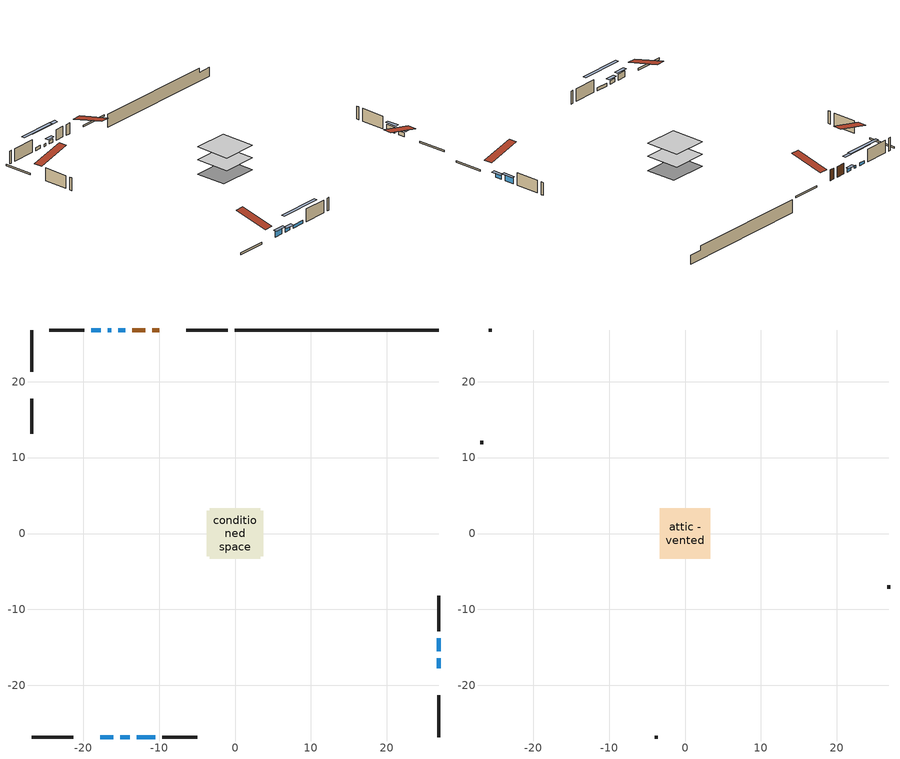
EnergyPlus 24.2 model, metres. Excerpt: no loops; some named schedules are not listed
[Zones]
conditioned space
 floor adiabatic (AdiabaticFloorConstruction): -3.33,-3.33 -3.33,3.33 3.33,3.33 3.33,-3.33 z0.6
 floor foundation (Slab1 construction): -3.73,-2.97 -3.73,2.97 3.73,2.97 3.73,-2.97 z-1.9
 wall outside (RimJoist1 construction): -0.95,26.8 -6.44,26.8 / -26.8,-26.8 -21.3,-26.8 / -26.8,26.8 -26.8,21.3 / 26.8,-26.8 26.8,-21.3 z0.6:0.9
 wall outside (AdiabaticWallConstruction 1): -9.99,26.8 -10.87,26.8 / -11.8,26.8 -13.55,26.8 z0.6:2.63
 wall outside (AdiabaticWallConstruction): 26.8,-17.76 26.8,-16.44 z0.6:1.41; 26.8,-15.51 26.8,-13.78 / -17.76,-26.8 -16.03,-26.8 z0.6:1.77; -15.1,-26.8 -13.88,-26.8 z0.6:1.31; -14.47,26.8 -15.39,26.8 z0.6:1.24; -16.32,26.8 -16.78,26.8 z0.6:1.06; -17.7,26.8 -18.93,26.8 / -12.95,-26.8 -10.51,-26.8 z0.6:1.16
 wall outside (Wall1 construction): -19.85,26.8 -24.49,26.8 / -9.58,-26.8 -4.94,-26.8 / -26.8,17.76 -26.8,13.12 / 26.8,-12.85 26.8,-8.21 z0.6:3.04
 wall foundation (FoundationWall1 construction): -0.02,26.8,-1.9 -0.02,26.8,0.6 24.12,26.8,0.6 24.12,26.8,-0.24 26.8,26.8,-0.24 26.8,26.8,-1.9
 window (WindowConstruction): 26.8,-17.76 26.8,-16.44 z0.6:1.41
 window (WindowConstruction 1): 26.8,-15.51 26.8,-13.78 z0.6:1.77
 window (WindowConstruction 2): -17.76,-26.8 -16.03,-26.8 z0.6:1.77
 window (WindowConstruction 3): -15.1,-26.8 -13.88,-26.8 z0.6:1.31
 window (WindowConstruction 4): -14.48,26.8 -15.39,26.8 z0.6:1.23
 window (WindowConstruction 5): -16.32,26.8 -16.78,26.8 z0.6:1.06
 window (WindowConstruction 6): -17.71,26.8 -18.92,26.8 z0.6:1.16
 window (WindowConstruction 7): -12.95,-26.8 -10.51,-26.8 z0.6:1.16
 door (Door): -9.99,26.8 -10.87,26.8 z0.6:2.63
 door (Door 1): -11.8,26.8 -13.55,26.8 z0.6:2.63
 ceiling adiabatic (AdiabaticFloorConstruction): 3.33,-3.33 3.33,3.33 -3.33,3.33 -3.33,-3.33 z0.6
attic - vented
 floor to conditioned space (Floor1 construction Reversed): -3.33,-3.33 -3.33,3.33 3.33,3.33 3.33,-3.33 z3.04
 wall outside (Wall2 construction): -25.42,26.8 -25.87,26.8 / -4.02,-26.8 -3.56,-26.8 / -26.8,12.19 -26.8,11.74 / 26.8,-7.28 26.8,-6.83 z0.6:3.04
 roof outside (Roof1 construction): -9.06,26.8,3.04 -9.06,20.25,4.68 -7.37,20.25,4.68 -7.37,26.8,3.04; -18.69,-26.8,3.04 -18.69,-20.25,4.68 -20.38,-20.25,4.68 -20.38,-26.8,3.04; -26.8,18.69,3.04 -20.25,18.69,4.68 -20.25,20.38,4.68 -26.8,20.38,3.04; 26.8,-18.69,3.04 20.25,-18.69,4.68 20.25,-20.38,4.68 26.8,-20.38,3.04
shading: 26.8,-16.14 26.8,-18.06 27.41,-18.06 27.41,-16.14 z1.71; 26.8,-13.48 26.8,-15.81 27.41,-15.81 27.41,-13.48 z2.07; -15.73,-26.8 -18.06,-26.8 -18.06,-27.41 -15.73,-27.41 z2.07; -13.58,-26.8 -15.4,-26.8 -15.4,-27.41 -13.58,-27.41 z1.61; -15.69,26.8 -14.18,26.8 -14.18,27.41 -15.69,27.41 z1.53; -19.83,26.8 -13.27,26.8 -13.27,27.41 -19.83,27.41 z4.11; -21.98,26.8 -14.65,26.8 -14.65,27.41 -21.98,27.41 z4.21; -7.46,-26.8 -16,-26.8 -16,-27.41 -7.46,-27.41 z4.21
[Building]
Building 1: Terrain=Suburbs
[Site:Location]
Whitehorse AP_YT: Latitude {deg}=60.71; Longitude {deg}=-135.07; Time Zone {hr}=-8; Elevation {m}=706; Keep Site Location Information=Yes
[Site:GroundTemperature:Shallow]
-5.4229, -7.73249, -7.91745, -6.82143, -2.42154, 1.95786, 5.75456, 8.15968, 8.36401, 6.40785, 2.70796, -1.53709
[Site:WaterMainsTemperature]
Calculation Method=Schedule; Temperature Schedule=mains temperature schedule
[Material] Roughness=Rough; Thermal Absorptance=0.9
Name | Thickness {m} | Conductivity {W/m-K} | Density {kg/m3} | Specific Heat {J/kg-K} | Solar Absorptance | Visible Absorptance
asphalt or fiberglass shingles | 0.00635 | 0.162714 | 1121.4 | 1465.45 | 0.4 | 0.4
ceiling stud and cavity | 0.1397 | 0.100047 | 65.682 | 1177.47 | 0.7 | 0.7
concrete 4.0 in. | 0.1016 | 1.803125 | 2242.8 | 837.4 | 0.7 | 0.7
concrete 8.0 in. | 0.2032 | 1.803125 | 2242.8 | 837.4 | 0.7 | 0.7
door material | 0.04445 | 0.188738 | 512.64 | 1214.23 | 0.7 | 0.7
door material 1 | 0.04445 | 0.0451087 | 512.64 | 1214.23 | 0.7 | 0.7
floor covering | 0.0127 | 0.0433444 | 54.468 | 1339.84 | 0.6 | 0.6
floor rigid ins; wall rigid ins | 0.512978 | 0.029427 | 32.04 | 1214.23 | 0.7 | 0.7
floor stud and cavity | 0.1397 | 1.75129 | 37.0049 | 1207.88 | 0.7 | 0.7
furniture material conditioned space 1 | 0.1524 | 0.115458 | 640.8 | 1214.23 | 0.6 | 0.6
gypsum board | 0.0127 | 0.160291 | 801 | 837.4 | 0.6 | 0.6
osb sheathing 0.5 in. | 0.0127 | 0.115458 | 512.64 | 1214.23 | 0.7 | 0.7
osb sheathing 0.75 in. | 0.01905 | 0.115458 | 512.64 | 1214.23 | 0.7 | 0.7
osb sheathing 2.0 in. | 0.0508 | 0.115458 | 512.64 | 1214.23 | 0.7 | 0.7
rim joist rigid ins | 0.051816 | 0.029427 | 32.04 | 1214.23 | 0.7 | 0.7
rim joist stud and cavity | 0.0508 | 0.0424527 | 125.044 | 1163.47 | 0.6 | 0.6
wall stud and cavity | 0.1397 | 0.108386 | 139.0536 | 1170.24 | 0.7 | 0.7
wall stud and cavity 1 | 0.0889 | 6.9971 | 50.32683 | 1063.81 | 0.6 | 0.6
wall stud and cavity 2 | 0.0889 | 0.380278 | 52.3479 | 1209.89 | 0.7 | 0.7
wall stud and cavity 3 | 0.0889 | 0.391764 | 83.0341 | 1211.67 | 0.7 | 0.7
wood siding | 0.0254 | 0.102417 | 544.68 | 1172.36 | 0.4 | 0.4
wood siding 1 | 0.00254 | 0.102417 | 544.68 | 1172.36 | 0.4 | 0.4
wood siding 2; wood siding 3; wood siding 4 | 0.0254 | 0.102417 | 544.68 | 1172.36 | 0.7 | 0.7
[WindowMaterial:SimpleGlazingSystem]
Name | U-Factor {W/m2-K} | Solar Heat Gain Coefficient
WindowMaterial | 2.78052 | 0.57
WindowMaterial 1 | 2.90827 | 0.68
WindowMaterial 2 | 2.77711 | 0.55
WindowMaterial 3 | 2.76916 | 0.51
WindowMaterial 4 | 1.75393 | 0.23
WindowMaterial 5 | 1.51262 | 0.31
[Construction]
AdiabaticFloorConstruction: floor stud and cavity, floor rigid ins, osb sheathing 0.75 in., floor covering
AdiabaticWallConstruction: wood siding 3, wall rigid ins, wall stud and cavity 2, gypsum board
AdiabaticWallConstruction 1: wood siding 4, wall rigid ins, wall stud and cavity 2, gypsum board
Door: door material
Door 1: door material 1
Floor1 construction Reversed: gypsum board, ceiling stud and cavity
FoundationWall1 construction: concrete 8.0 in.
furniture construction conditioned space 1: furniture material conditioned space 1
PartitionWallConstruction: gypsum board, wall stud and cavity 3, gypsum board
RimJoist1 construction: wood siding 2, rim joist rigid ins, osb sheathing 2.0 in., rim joist stud and cavity
Roof1 construction: asphalt or fiberglass shingles
Slab1 construction: concrete 4.0 in.
Wall1 construction: wood siding, osb sheathing 0.5 in., wall stud and cavity, gypsum board
Wall2 construction: wood siding 1, wall stud and cavity 1
WindowConstruction: WindowMaterial
WindowConstruction 1; WindowConstruction 2: WindowMaterial 1
WindowConstruction 3: WindowMaterial 2
WindowConstruction 4: WindowMaterial 3
WindowConstruction 5: WindowMaterial 4
WindowConstruction 6; WindowConstruction 7: WindowMaterial 5
[Zone] Multiplier=1; Part of Total Floor Area=Yes
Name | Volume {m3}
attic - vented | 11.9228
conditioned space | 216.1
[Space]
Name | Zone | Volume {m3}
attic - vented 1 | attic - vented | 11.9228
conditioned space 1 | conditioned space | 216.1
[ZoneInfiltration:EffectiveLeakageArea]
infil attic - vented 1: Zone or Space=attic - vented 1; Schedule=Always On Discrete; Effective Air Leakage Area {cm2}=1399.26; Stack Coefficient=0.000283543; Wind Coefficient=1.1377e-05
[ZoneMixing]
whole house fan mix: Zone or Space=attic - vented; Schedule=Always On Continuous; Design Flow Rate Calculation Method=Flow/Zone; Design Flow Rate {m3/s}=0; Source Zone or Space=conditioned space
[SurfaceProperty:ExposedFoundationPerimeter]
Slab1: Exposed Perimeter Calculation Method=TotalExposedPerimeter; Total Exposed Perimeter {m}=26.82
[InternalMass] Zone or ZoneList=conditioned space; Space or SpaceList=conditioned space 1
Name | Construction | Surface Area {m2}
furniture mass conditioned space 1 | furniture construction conditioned space 1 | 35.4687
partition wall mass | PartitionWallConstruction | 88.6718
[Lights]
interior lighting: Zone or ZoneList or Space or SpaceList=conditioned space 1; Schedule=interior lighting schedule; Design Level Calculation Method=LightingLevel; Lighting Level {W}=343.2; Return Air Fraction=0; Fraction Radiant=0.6; Fraction Visible=0.2; Fraction Replaceable=1
[People]
occupants: Zone or ZoneList or Space or SpaceList=conditioned space 1; Number of People Schedule=occupants schedule; Number of People Calculation Method=People; Number of People=3; Fraction Radiant=0.314171; Sensible Heat Fraction=0.56303; Activity Level Schedule=occupants activity schedule; Carbon Dioxide Generation Rate {m3/s-W}=0; Enable ASHRAE 55 Comfort Warnings=No; Mean Radiant Temperature Calculation Type=EnclosureAveraged
[ElectricEquipment] Zone or ZoneList or Space or SpaceList=conditioned space 1; Design Level Calculation Method=EquipmentLevel
Name | Schedule | Design Level {W} | Fraction Latent | Fraction Radiant | Fraction Lost
clothes dryer | clothes dryer schedule | 140.772 | 0.015 | 0.081 | 0.85
clothes washer | clothes washer schedule | 32.1985 | 0.03 | 0.162 | 0.7
cooking range | cooking range schedule | 215.147 | 0.08 | 0.432 | 0.2
dishwasher | dishwasher schedule | 66.8632 | 0.3 | 0.18 | 0.4
fridge | fridge schedule | 72.9452 | 0 | 0.6 | 0
mech vent bath fan 0 | mech vent bath fan 0 schedule | 25.1 | 0 | 0 | 1
mech vent house fan | mech vent house fan schedule | 0 | 0 | 0 | 1
mech vent house fan cfis | mech vent house fan cfis schedule | 0 | 0 | 0 | 0
misc plug loads | misc plug loads schedule | 494.7 | 0.045 | 0.513 | 0.1
whole house fan | Always On Discrete | 0 | 0 | 0 | 1
[OtherEquipment] Zone or ZoneList or Space or SpaceList=conditioned space 1; Design Level Calculation Method=EquipmentLevel
Name | Fuel Type | Schedule | Design Level {W} | Fraction Latent | Fraction Radiant | Fraction Lost
clothes dryer 1 | Electricity | clothes dryer schedule | 0 | 0.015 | 0.081 | 0.85
cooking range 1 | Electricity | cooking range schedule | 0 | 0.08 | 0.432 | 0.2
general water use latent | None | general water use schedule | 62.594 | 1 | 0 | 0
general water use sensible | None | general water use schedule | -61.6891 | 0 | 0.6 | 0
mech vent house fan latent load | None | Always On Discrete | 0 | 1 | 0 | 0
mech vent house fan sensible load | None | Always On Discrete | 0 | 0 | 0 | 0
water heater energy adjustment1 | Electricity | Always On Discrete | 0.01 | 0 | 0 | 1
[ZoneInfiltration:DesignFlowRate] Zone or ZoneList or Space or SpaceList=conditioned space 1; Schedule=Always On Discrete; Design Flow Rate Calculation Method=Flow/Zone; Design Flow Rate {m3/s}=0
infil flow; natural vent flow; whole house fan flow
[ZoneControl:Thermostat]
conditioned space Thermostat: Zone or ZoneList=conditioned space; Control Type Schedule=conditioned space Thermostat Schedule; Control 1=conditioned space temperature setpoint; Temperature Difference Between Cutout And Setpoint {deltaC}=0
[ThermostatSetpoint:DualSetpoint]
conditioned space temperature setpoint: Heating Setpoint Temperature Schedule=heating setpoint; Cooling Setpoint Temperature Schedule=cooling setpoint
[Zone equipment]
conditioned space: electric baseboard
[Foundation:Kiva]
Foundation Kiva 1: Initial Indoor Air Temperature {C}=18; Wall Height Above Grade {m}=0.599999; Wall Depth Below Slab {m}=0.2032
[Foundation:Kiva:Settings]
Soil Conductivity {W/m-K}=0.849921; Soil Density {kg/m3}=1842.3; Soil Specific Heat {J/kg-K}=418.7; Ground Solar Absorptivity=0.9; Ground Thermal Absorptivity=0.9; Ground Surface Roughness {m}=0.03; Far-Field Width {m}=40; Deep-Ground Boundary Condition=ZeroFlux; Deep-Ground Depth {m}=40; Minimum Cell Dimension {m}=0.2; Maximum Cell Growth Coefficient=3; Simulation Timestep=Timestep
[Exterior:Lights]
exterior lighting: Schedule=exterior lighting schedule; Design Level {W}=75.6
[EnergyManagementSystem:Sensor] Output:Variable or Output:Meter Index Key=conditioned space
Name | Output:Variable or Output:Meter
conditioned_space_clg_unmet_s | Zone Cooling Setpoint Not Met Time
conditioned_space_htg_unmet_s | Zone Heating Setpoint Not Met Time
fridge_tin_s; tin_s; tin_s_1 | Zone Mean Air Temperature
tout_s | Zone Outdoor Air Drybulb Temperature
win_s | Zone Air Humidity Ratio
[Schedule:Constant]
Name | Hourly Value
Always On Continuous; mech vent house fan schedule; mech vent house fan cfis schedule; Always On Discrete | 1
occupants activity schedule | 117.228
fridge schedule | 0
[Schedule:Week:Daily]
interior lighting schedule Week Rule - Jan1-Jan27: interior lighting schedule day, interior lighting schedule day, interior lighting schedule day, interior lighting schedule day, interior lighting schedule day, interior lighting schedule day, interior lighting schedule day, interior lighting schedule default day, interior lighting schedule default day, interior lighting schedule default day, interior lighting schedule default day, interior lighting schedule default day
interior lighting schedule Week Rule - Jan28-Feb3: interior lighting schedule day, interior lighting schedule day, interior lighting schedule day, interior lighting schedule day, interior lighting schedule day 1, interior lighting schedule day 1, interior lighting schedule day 1, interior lighting schedule default day, interior lighting schedule default day, interior lighting schedule default day, interior lighting schedule default day, interior lighting schedule default day
interior lighting schedule Week Rule - Feb4-Feb24: interior lighting schedule day 1, interior lighting schedule day 1, interior lighting schedule day 1, interior lighting schedule day 1, interior lighting schedule day 1, interior lighting schedule day 1, interior lighting schedule day 1, interior lighting schedule default day, interior lighting schedule default day, interior lighting schedule default day, interior lighting schedule default day, interior lighting schedule default day
interior lighting schedule Week Rule - Feb25-Mar3: interior lighting schedule day 1, interior lighting schedule day 1, interior lighting schedule day 1, interior lighting schedule day 1, interior lighting schedule day 2, interior lighting schedule day 2, interior lighting schedule day 2, interior lighting schedule default day, interior lighting schedule default day, interior lighting schedule default day, interior lighting schedule default day, interior lighting schedule default day
interior lighting schedule Week Rule - Mar4-Mar31: interior lighting schedule day 2, interior lighting schedule day 2, interior lighting schedule day 2, interior lighting schedule day 2, interior lighting schedule day 2, interior lighting schedule day 2, interior lighting schedule day 2, interior lighting schedule default day, interior lighting schedule default day, interior lighting schedule default day, interior lighting schedule default day, interior lighting schedule default day
interior lighting schedule Week Rule - Apr1-Apr28: interior lighting schedule day 3, interior lighting schedule day 3, interior lighting schedule day 3, interior lighting schedule day 3, interior lighting schedule day 3, interior lighting schedule day 3, interior lighting schedule day 3, interior lighting schedule default day, interior lighting schedule default day, interior lighting schedule default day, interior lighting schedule default day, interior lighting schedule default day
interior lighting schedule Week Rule - Apr29-May5: interior lighting schedule day 3, interior lighting schedule day 3, interior lighting schedule day 4, interior lighting schedule day 4, interior lighting schedule day 4, interior lighting schedule day 4, interior lighting schedule day 4, interior lighting schedule default day, interior lighting schedule default day, interior lighting schedule default day, interior lighting schedule default day, interior lighting schedule default day
interior lighting schedule Week Rule - May6-May26: interior lighting schedule day 4, interior lighting schedule day 4, interior lighting schedule day 4, interior lighting schedule day 4, interior lighting schedule day 4, interior lighting schedule day 4, interior lighting schedule day 4, interior lighting schedule default day, interior lighting schedule default day, interior lighting schedule default day, interior lighting schedule default day, interior lighting schedule default day
interior lighting schedule Week Rule - May27-Jun2: interior lighting schedule day 4, interior lighting schedule day 4, interior lighting schedule day 4, interior lighting schedule day 4, interior lighting schedule day 4, interior lighting schedule day 5, interior lighting schedule day 5, interior lighting schedule default day, interior lighting schedule default day, interior lighting schedule default day, interior lighting schedule default day, interior lighting schedule default day
interior lighting schedule Week Rule - Jun3-Jun30: interior lighting schedule day 5, interior lighting schedule day 5, interior lighting schedule day 5, interior lighting schedule day 5, interior lighting schedule day 5, interior lighting schedule day 5, interior lighting schedule day 5, interior lighting schedule default day, interior lighting schedule default day, interior lighting schedule default day, interior lighting schedule default day, interior lighting schedule default day
interior lighting schedule Week Rule - Jul1-Jul28: interior lighting schedule day 6, interior lighting schedule day 6, interior lighting schedule day 6, interior lighting schedule day 6, interior lighting schedule day 6, interior lighting schedule day 6, interior lighting schedule day 6, interior lighting schedule default day, interior lighting schedule default day, interior lighting schedule default day, interior lighting schedule default day, interior lighting schedule default day
interior lighting schedule Week Rule - Jul29-Aug4: interior lighting schedule day 6, interior lighting schedule day 6, interior lighting schedule day 6, interior lighting schedule day 7, interior lighting schedule day 7, interior lighting schedule day 7, interior lighting schedule day 7, interior lighting schedule default day, interior lighting schedule default day, interior lighting schedule default day, interior lighting schedule default day, interior lighting schedule default day
interior lighting schedule Week Rule - Aug5-Aug25: interior lighting schedule day 7, interior lighting schedule day 7, interior lighting schedule day 7, interior lighting schedule day 7, interior lighting schedule day 7, interior lighting schedule day 7, interior lighting schedule day 7, interior lighting schedule default day, interior lighting schedule default day, interior lighting schedule default day, interior lighting schedule default day, interior lighting schedule default day
interior lighting schedule Week Rule - Aug26-Sep1: interior lighting schedule day 7, interior lighting schedule day 7, interior lighting schedule day 7, interior lighting schedule day 7, interior lighting schedule day 7, interior lighting schedule day 7, interior lighting schedule day 8, interior lighting schedule default day, interior lighting schedule default day, interior lighting schedule default day, interior lighting schedule default day, interior lighting schedule default day
interior lighting schedule Week Rule - Sep2-Sep29: interior lighting schedule day 8, interior lighting schedule day 8, interior lighting schedule day 8, interior lighting schedule day 8, interior lighting schedule day 8, interior lighting schedule day 8, interior lighting schedule day 8, interior lighting schedule default day, interior lighting schedule default day, interior lighting schedule default day, interior lighting schedule default day, interior lighting schedule default day
interior lighting schedule Week Rule - Sep30-Oct6: interior lighting schedule day 8, interior lighting schedule day 9, interior lighting schedule day 9, interior lighting schedule day 9, interior lighting schedule day 9, interior lighting schedule day 9, interior lighting schedule day 9, interior lighting schedule default day, interior lighting schedule default day, interior lighting schedule default day, interior lighting schedule default day, interior lighting schedule default day
interior lighting schedule Week Rule - Oct7-Oct27: interior lighting schedule day 9, interior lighting schedule day 9, interior lighting schedule day 9, interior lighting schedule day 9, interior lighting schedule day 9, interior lighting schedule day 9, interior lighting schedule day 9, interior lighting schedule default day, interior lighting schedule default day, interior lighting schedule default day, interior lighting schedule default day, interior lighting schedule default day
interior lighting schedule Week Rule - Oct28-Nov3: interior lighting schedule day 9, interior lighting schedule day 9, interior lighting schedule day 9, interior lighting schedule day 9, interior lighting schedule day 10, interior lighting schedule day 10, interior lighting schedule day 10, interior lighting schedule default day, interior lighting schedule default day, interior lighting schedule default day, interior lighting schedule default day, interior lighting schedule default day
interior lighting schedule Week Rule - Nov4-Nov24: interior lighting schedule day 10, interior lighting schedule day 10, interior lighting schedule day 10, interior lighting schedule day 10, interior lighting schedule day 10, interior lighting schedule day 10, interior lighting schedule day 10, interior lighting schedule default day, interior lighting schedule default day, interior lighting schedule default day, interior lighting schedule default day, interior lighting schedule default day
interior lighting schedule Week Rule - Nov25-Dec1: interior lighting schedule day 10, interior lighting schedule day 10, interior lighting schedule day 10, interior lighting schedule day 10, interior lighting schedule day 10, interior lighting schedule day 10, interior lighting schedule day 11, interior lighting schedule default day, interior lighting schedule default day, interior lighting schedule default day, interior lighting schedule default day, interior lighting schedule default day
interior lighting schedule Week Rule - Dec2-Dec31: interior lighting schedule day 11, interior lighting schedule day 11, interior lighting schedule day 11, interior lighting schedule day 11, interior lighting schedule day 11, interior lighting schedule day 11, interior lighting schedule day 11, interior lighting schedule default day, interior lighting schedule default day, interior lighting schedule default day, interior lighting schedule default day, interior lighting schedule default day
occupants schedule Week Rule - Jan1-Dec31: occupants schedule day, occupants schedule day, occupants schedule day, occupants schedule day, occupants schedule day, occupants schedule day, occupants schedule day, occupants schedule default day, occupants schedule default day, occupants schedule default day, occupants schedule default day, occupants schedule default day
clothes dryer schedule Week Rule - Jan1-Dec31: clothes dryer schedule day, clothes dryer schedule day, clothes dryer schedule day, clothes dryer schedule day, clothes dryer schedule day, clothes dryer schedule day, clothes dryer schedule day, clothes dryer schedule default day, clothes dryer schedule default day, clothes dryer schedule default day, clothes dryer schedule default day, clothes dryer schedule default day
clothes washer schedule Week Rule - Jan1-Dec31: clothes washer schedule day, clothes washer schedule day, clothes washer schedule day, clothes washer schedule day, clothes washer schedule day, clothes washer schedule day, clothes washer schedule day, clothes washer schedule default day, clothes washer schedule default day, clothes washer schedule default day, clothes washer schedule default day, clothes washer schedule default day
cooking range schedule Week Rule - Jan1-Dec31: cooking range schedule day, cooking range schedule day, cooking range schedule day, cooking range schedule day, cooking range schedule day, cooking range schedule day, cooking range schedule day, cooking range schedule default day, cooking range schedule default day, cooking range schedule default day, cooking range schedule default day, cooking range schedule default day
dishwasher schedule Week Rule - Jan1-Dec31: dishwasher schedule day, dishwasher schedule day, dishwasher schedule day, dishwasher schedule day, dishwasher schedule day, dishwasher schedule day, dishwasher schedule day, dishwasher schedule default day, dishwasher schedule default day, dishwasher schedule default day, dishwasher schedule default day, dishwasher schedule default day
mech vent bath fan 0 schedule Week Rule - Jan1-Dec31: mech vent bath fan 0 schedule day, mech vent bath fan 0 schedule day, mech vent bath fan 0 schedule day, mech vent bath fan 0 schedule day, mech vent bath fan 0 schedule day, mech vent bath fan 0 schedule day, mech vent bath fan 0 schedule day, mech vent bath fan 0 schedule default day, mech vent bath fan 0 schedule default day, mech vent bath fan 0 schedule default day, mech vent bath fan 0 schedule default day, mech vent bath fan 0 schedule default day
misc plug loads schedule Week Rule - Jan1-Dec31: misc plug loads schedule day, misc plug loads schedule day, misc plug loads schedule day, misc plug loads schedule day, misc plug loads schedule day, misc plug loads schedule day, misc plug loads schedule day, misc plug loads schedule default day, misc plug loads schedule default day, misc plug loads schedule default day, misc plug loads schedule default day, misc plug loads schedule default day
general water use schedule Week Rule - Jan1-Dec31: general water use schedule day, general water use schedule day, general water use schedule day, general water use schedule day, general water use schedule day, general water use schedule day, general water use schedule day, general water use schedule default day, general water use schedule default day, general water use schedule default day, general water use schedule default day, general water use schedule default day
exterior lighting schedule Week Rule - Jan1-Jan27: exterior lighting schedule day, exterior lighting schedule day, exterior lighting schedule day, exterior lighting schedule day, exterior lighting schedule day, exterior lighting schedule day, exterior lighting schedule day, exterior lighting schedule default day, exterior lighting schedule default day, exterior lighting schedule default day, exterior lighting schedule default day, exterior lighting schedule default day
exterior lighting schedule Week Rule - Jan28-Feb3: exterior lighting schedule day, exterior lighting schedule day, exterior lighting schedule day, exterior lighting schedule day, exterior lighting schedule day 1, exterior lighting schedule day 1, exterior lighting schedule day 1, exterior lighting schedule default day, exterior lighting schedule default day, exterior lighting schedule default day, exterior lighting schedule default day, exterior lighting schedule default day
exterior lighting schedule Week Rule - Feb4-Feb24: exterior lighting schedule day 1, exterior lighting schedule day 1, exterior lighting schedule day 1, exterior lighting schedule day 1, exterior lighting schedule day 1, exterior lighting schedule day 1, exterior lighting schedule day 1, exterior lighting schedule default day, exterior lighting schedule default day, exterior lighting schedule default day, exterior lighting schedule default day, exterior lighting schedule default day
exterior lighting schedule Week Rule - Feb25-Mar3: exterior lighting schedule day 1, exterior lighting schedule day 1, exterior lighting schedule day 1, exterior lighting schedule day 1, exterior lighting schedule day 2, exterior lighting schedule day 2, exterior lighting schedule day 2, exterior lighting schedule default day, exterior lighting schedule default day, exterior lighting schedule default day, exterior lighting schedule default day, exterior lighting schedule default day
exterior lighting schedule Week Rule - Mar4-Mar31: exterior lighting schedule day 2, exterior lighting schedule day 2, exterior lighting schedule day 2, exterior lighting schedule day 2, exterior lighting schedule day 2, exterior lighting schedule day 2, exterior lighting schedule day 2, exterior lighting schedule default day, exterior lighting schedule default day, exterior lighting schedule default day, exterior lighting schedule default day, exterior lighting schedule default day
exterior lighting schedule Week Rule - Apr1-Apr28: exterior lighting schedule day 3, exterior lighting schedule day 3, exterior lighting schedule day 3, exterior lighting schedule day 3, exterior lighting schedule day 3, exterior lighting schedule day 3, exterior lighting schedule day 3, exterior lighting schedule default day, exterior lighting schedule default day, exterior lighting schedule default day, exterior lighting schedule default day, exterior lighting schedule default day
exterior lighting schedule Week Rule - Apr29-May5: exterior lighting schedule day 3, exterior lighting schedule day 3, exterior lighting schedule day 4, exterior lighting schedule day 4, exterior lighting schedule day 4, exterior lighting schedule day 4, exterior lighting schedule day 4, exterior lighting schedule default day, exterior lighting schedule default day, exterior lighting schedule default day, exterior lighting schedule default day, exterior lighting schedule default day
exterior lighting schedule Week Rule - May6-May26: exterior lighting schedule day 4, exterior lighting schedule day 4, exterior lighting schedule day 4, exterior lighting schedule day 4, exterior lighting schedule day 4, exterior lighting schedule day 4, exterior lighting schedule day 4, exterior lighting schedule default day, exterior lighting schedule default day, exterior lighting schedule default day, exterior lighting schedule default day, exterior lighting schedule default day
exterior lighting schedule Week Rule - May27-Jun2: exterior lighting schedule day 4, exterior lighting schedule day 4, exterior lighting schedule day 4, exterior lighting schedule day 4, exterior lighting schedule day 4, exterior lighting schedule day 5, exterior lighting schedule day 5, exterior lighting schedule default day, exterior lighting schedule default day, exterior lighting schedule default day, exterior lighting schedule default day, exterior lighting schedule default day
exterior lighting schedule Week Rule - Jun3-Jun30: exterior lighting schedule day 5, exterior lighting schedule day 5, exterior lighting schedule day 5, exterior lighting schedule day 5, exterior lighting schedule day 5, exterior lighting schedule day 5, exterior lighting schedule day 5, exterior lighting schedule default day, exterior lighting schedule default day, exterior lighting schedule default day, exterior lighting schedule default day, exterior lighting schedule default day
exterior lighting schedule Week Rule - Jul1-Jul28: exterior lighting schedule day 6, exterior lighting schedule day 6, exterior lighting schedule day 6, exterior lighting schedule day 6, exterior lighting schedule day 6, exterior lighting schedule day 6, exterior lighting schedule day 6, exterior lighting schedule default day, exterior lighting schedule default day, exterior lighting schedule default day, exterior lighting schedule default day, exterior lighting schedule default day
exterior lighting schedule Week Rule - Jul29-Aug4: exterior lighting schedule day 6, exterior lighting schedule day 6, exterior lighting schedule day 6, exterior lighting schedule day 7, exterior lighting schedule day 7, exterior lighting schedule day 7, exterior lighting schedule day 7, exterior lighting schedule default day, exterior lighting schedule default day, exterior lighting schedule default day, exterior lighting schedule default day, exterior lighting schedule default day
exterior lighting schedule Week Rule - Aug5-Aug25: exterior lighting schedule day 7, exterior lighting schedule day 7, exterior lighting schedule day 7, exterior lighting schedule day 7, exterior lighting schedule day 7, exterior lighting schedule day 7, exterior lighting schedule day 7, exterior lighting schedule default day, exterior lighting schedule default day, exterior lighting schedule default day, exterior lighting schedule default day, exterior lighting schedule default day
exterior lighting schedule Week Rule - Aug26-Sep1: exterior lighting schedule day 7, exterior lighting schedule day 7, exterior lighting schedule day 7, exterior lighting schedule day 7, exterior lighting schedule day 7, exterior lighting schedule day 7, exterior lighting schedule day 8, exterior lighting schedule default day, exterior lighting schedule default day, exterior lighting schedule default day, exterior lighting schedule default day, exterior lighting schedule default day
exterior lighting schedule Week Rule - Sep2-Sep29: exterior lighting schedule day 8, exterior lighting schedule day 8, exterior lighting schedule day 8, exterior lighting schedule day 8, exterior lighting schedule day 8, exterior lighting schedule day 8, exterior lighting schedule day 8, exterior lighting schedule default day, exterior lighting schedule default day, exterior lighting schedule default day, exterior lighting schedule default day, exterior lighting schedule default day
exterior lighting schedule Week Rule - Sep30-Oct6: exterior lighting schedule day 8, exterior lighting schedule day 9, exterior lighting schedule day 9, exterior lighting schedule day 9, exterior lighting schedule day 9, exterior lighting schedule day 9, exterior lighting schedule day 9, exterior lighting schedule default day, exterior lighting schedule default day, exterior lighting schedule default day, exterior lighting schedule default day, exterior lighting schedule default day
exterior lighting schedule Week Rule - Oct7-Oct27: exterior lighting schedule day 9, exterior lighting schedule day 9, exterior lighting schedule day 9, exterior lighting schedule day 9, exterior lighting schedule day 9, exterior lighting schedule day 9, exterior lighting schedule day 9, exterior lighting schedule default day, exterior lighting schedule default day, exterior lighting schedule default day, exterior lighting schedule default day, exterior lighting schedule default day
exterior lighting schedule Week Rule - Oct28-Nov3: exterior lighting schedule day 9, exterior lighting schedule day 9, exterior lighting schedule day 9, exterior lighting schedule day 9, exterior lighting schedule day 10, exterior lighting schedule day 10, exterior lighting schedule day 10, exterior lighting schedule default day, exterior lighting schedule default day, exterior lighting schedule default day, exterior lighting schedule default day, exterior lighting schedule default day
exterior lighting schedule Week Rule - Nov4-Nov24: exterior lighting schedule day 10, exterior lighting schedule day 10, exterior lighting schedule day 10, exterior lighting schedule day 10, exterior lighting schedule day 10, exterior lighting schedule day 10, exterior lighting schedule day 10, exterior lighting schedule default day, exterior lighting schedule default day, exterior lighting schedule default day, exterior lighting schedule default day, exterior lighting schedule default day
exterior lighting schedule Week Rule - Nov25-Dec1: exterior lighting schedule day 10, exterior lighting schedule day 10, exterior lighting schedule day 10, exterior lighting schedule day 10, exterior lighting schedule day 10, exterior lighting schedule day 10, exterior lighting schedule day 11, exterior lighting schedule default day, exterior lighting schedule default day, exterior lighting schedule default day, exterior lighting schedule default day, exterior lighting schedule default day
exterior lighting schedule Week Rule - Dec2-Dec31: exterior lighting schedule day 11, exterior lighting schedule day 11, exterior lighting schedule day 11, exterior lighting schedule day 11, exterior lighting schedule day 11, exterior lighting schedule day 11, exterior lighting schedule day 11, exterior lighting schedule default day, exterior lighting schedule default day, exterior lighting schedule default day, exterior lighting schedule default day, exterior lighting schedule default day
[Schedule:Year]
interior lighting schedule: interior lighting schedule Week Rule - Jan1-Jan27, 1, 1, 1, 27, interior lighting schedule Week Rule - Jan28-Feb3, 1, 28, 2, 3, interior lighting schedule Week Rule - Feb4-Feb24, 2, 4, 2, 24, interior lighting schedule Week Rule - Feb25-Mar3, 2, 25, 3, 3, interior lighting schedule Week Rule - Mar4-Mar31, 3, 4, 3, 31, interior lighting schedule Week Rule - Apr1-Apr28, 4, 1, 4, 28, interior lighting schedule Week Rule - Apr29-May5, 4, 29, 5, 5, interior lighting schedule Week Rule - May6-May26, 5, 6, 5, 26, interior lighting schedule Week Rule - May27-Jun2, 5, 27, 6, 2, interior lighting schedule Week Rule - Jun3-Jun30, 6, 3, 6, 30, interior lighting schedule Week Rule - Jul1-Jul28, 7, 1, 7, 28, interior lighting schedule Week Rule - Jul29-Aug4, 7, 29, 8, 4, interior lighting schedule Week Rule - Aug5-Aug25, 8, 5, 8, 25, interior lighting schedule Week Rule - Aug26-Sep1, 8, 26, 9, 1, interior lighting schedule Week Rule - Sep2-Sep29, 9, 2, 9, 29, interior lighting schedule Week Rule - Sep30-Oct6, 9, 30, 10, 6, interior lighting schedule Week Rule - Oct7-Oct27, 10, 7, 10, 27, interior lighting schedule Week Rule - Oct28-Nov3, 10, 28, 11, 3, interior lighting schedule Week Rule - Nov4-Nov24, 11, 4, 11, 24, interior lighting schedule Week Rule - Nov25-Dec1, 11, 25, 12, 1, interior lighting schedule Week Rule - Dec2-Dec31, 12, 2, 12, 31
occupants schedule: occupants schedule Week Rule - Jan1-Dec31, 1, 1, 12, 31
clothes dryer schedule: clothes dryer schedule Week Rule - Jan1-Dec31, 1, 1, 12, 31
clothes washer schedule: clothes washer schedule Week Rule - Jan1-Dec31, 1, 1, 12, 31
cooking range schedule: cooking range schedule Week Rule - Jan1-Dec31, 1, 1, 12, 31
dishwasher schedule: dishwasher schedule Week Rule - Jan1-Dec31, 1, 1, 12, 31
mech vent bath fan 0 schedule: mech vent bath fan 0 schedule Week Rule - Jan1-Dec31, 1, 1, 12, 31
misc plug loads schedule: misc plug loads schedule Week Rule - Jan1-Dec31, 1, 1, 12, 31
general water use schedule: general water use schedule Week Rule - Jan1-Dec31, 1, 1, 12, 31
heating setpoint: heating setpoint Week Rule - Jan1-Dec31, 1, 1, 12, 31
cooling setpoint: cooling setpoint Week Rule - Jan1-Dec31, 1, 1, 12, 31
exterior lighting schedule: exterior lighting schedule Week Rule - Jan1-Jan27, 1, 1, 1, 27, exterior lighting schedule Week Rule - Jan28-Feb3, 1, 28, 2, 3, exterior lighting schedule Week Rule - Feb4-Feb24, 2, 4, 2, 24, exterior lighting schedule Week Rule - Feb25-Mar3, 2, 25, 3, 3, exterior lighting schedule Week Rule - Mar4-Mar31, 3, 4, 3, 31, exterior lighting schedule Week Rule - Apr1-Apr28, 4, 1, 4, 28, exterior lighting schedule Week Rule - Apr29-May5, 4, 29, 5, 5, exterior lighting schedule Week Rule - May6-May26, 5, 6, 5, 26, exterior lighting schedule Week Rule - May27-Jun2, 5, 27, 6, 2, exterior lighting schedule Week Rule - Jun3-Jun30, 6, 3, 6, 30, exterior lighting schedule Week Rule - Jul1-Jul28, 7, 1, 7, 28, exterior lighting schedule Week Rule - Jul29-Aug4, 7, 29, 8, 4, exterior lighting schedule Week Rule - Aug5-Aug25, 8, 5, 8, 25, exterior lighting schedule Week Rule - Aug26-Sep1, 8, 26, 9, 1, exterior lighting schedule Week Rule - Sep2-Sep29, 9, 2, 9, 29, exterior lighting schedule Week Rule - Sep30-Oct6, 9, 30, 10, 6, exterior lighting schedule Week Rule - Oct7-Oct27, 10, 7, 10, 27, exterior lighting schedule Week Rule - Oct28-Nov3, 10, 28, 11, 3, exterior lighting schedule Week Rule - Nov4-Nov24, 11, 4, 11, 24, exterior lighting schedule Week Rule - Nov25-Dec1, 11, 25, 12, 1, exterior lighting schedule Week Rule - Dec2-Dec31, 12, 2, 12, 31
[Schedule:Compact]
conditioned space Thermostat Schedule: Through: 12/31, For: AllDays, Until: 24:00, 4
mains temperature schedule: Through: 01/01, For: AllDays, Until: 24:00, 1.27556, Through: 01/02, For: AllDays, Until: 24:00, 1.21222, Through: 01/03, For: AllDays, Until: 24:00, 1.15, Through: 01/04, For: AllDays, Until: 24:00, 1.08833, Through: 01/05, For: AllDays, Until: 24:00, 1.02778, Through: 01/06, For: AllDays, Until: 24:00, 0.967222, Through: 01/07, For: AllDays, Until: 24:00, 0.907778, Through: 01/08, For: AllDays, Until: 24:00, 0.848889, Through: 01/09, For: AllDays, Until: 24:00, 0.791111, Through: 01/10, For: AllDays, Until: 24:00, 0.733333, Through: 01/11, For: AllDays, Until: 24:00, 0.677222, Through: 01/12, For: AllDays, Until: 24:00, 0.621111, Through: 01/13, For: AllDays, Until: 24:00, 0.566667, Through: 01/14, For: AllDays, Until: 24:00, 0.512222, Through: 01/15, For: AllDays, Until: 24:00, 0.459444, Through: 01/16, For: AllDays, Until: 24:00, 0.407222, Through: 01/17, For: AllDays, Until: 24:00, 0.355556, Through: 01/18, For: AllDays, Until: 24:00, 0.305, Through: 01/19, For: AllDays, Until: 24:00, 0.255556, Through: 01/20, For: AllDays, Until: 24:00, 0.206667, Through: 01/21, For: AllDays, Until: 24:00, 0.158889, Through: 01/22, For: AllDays, Until: 24:00, 0.112222, Through: 01/23, For: AllDays, Until: 24:00, 0.0666667, Through: 01/24, For: AllDays, Until: 24:00, 0.0216667, Through: 01/25, For: AllDays, Until: 24:00, 0, Through: 01/26, For: AllDays, Until: 24:00, 0, Through: 01/27, For: AllDays, Until: 24:00, 0, Through: 01/28, For: AllDays, Until: 24:00, 0, Through: 01/29, For: AllDays, Until: 24:00, 0, Through: 01/30, For: AllDays, Until: 24:00, 0, Through: 01/31, For: AllDays, Until: 24:00, 0, Through: 02/01, For: AllDays, Until: 24:00, 0, Through: 02/02, For: AllDays, Until: 24:00, 0, Through: 02/03, For: AllDays, Until: 24:00, 0, Through: 02/04, For: AllDays, Until: 24:00, 0, Through: 02/05, For: AllDays, Until: 24:00, 0, Through: 02/06, For: AllDays, Until: 24:00, 0, Through: 02/07, For: AllDays, Until: 24:00, 0, Through: 02/08, For: AllDays, Until: 24:00, 0, Through: 02/09, For: AllDays, Until: 24:00, 0, Through: 02/10, For: AllDays, Until: 24:00, 0, Through: 02/11, For: AllDays, Until: 24:00, 0, Through: 02/12, For: AllDays, Until: 24:00, 0, Through: 02/13, For: AllDays, Until: 24:00, 0, Through: 02/14, For: AllDays, Until: 24:00, 0, Through: 02/15, For: AllDays, Until: 24:00, 0, Through: 02/16, For: AllDays, Until: 24:00, 0, Through: 02/17, For: AllDays, Until: 24:00, 0, Through: 02/18, For: AllDays, Until: 24:00, 0, Through: 02/19, For: AllDays, Until: 24:00, 0, Through: 02/20, For: AllDays, Until: 24:00, 0, Through: 02/21, For: AllDays, Until: 24:00, 0, Through: 02/22, For: AllDays, Until: 24:00, 0, Through: 02/23, For: AllDays, Until: 24:00, 0, Through: 02/24, For: AllDays, Until: 24:00, 0, Through: 02/25, For: AllDays, Until: 24:00, 0, Through: 02/26, For: AllDays, Until: 24:00, 0, Through: 02/27, For: AllDays, Until: 24:00, 0, Through: 02/28, For: AllDays, Until: 24:00, 0, Through: 03/01, For: AllDays, Until: 24:00, 0, Through: 03/02, For: AllDays, Until: 24:00, 0, Through: 03/03, For: AllDays, Until: 24:00, 0, Through: 03/04, For: AllDays, Until: 24:00, 0, Through: 03/05, For: AllDays, Until: 24:00, 0, Through: 03/06, For: AllDays, Until: 24:00, 0, Through: 03/07, For: AllDays, Until: 24:00, 0, Through: 03/08, For: AllDays, Until: 24:00, 0, Through: 03/09, For: AllDays, Until: 24:00, 0, Through: 03/10, For: AllDays, Until: 24:00, 0, Through: 03/11, For: AllDays, Until: 24:00, 0, Through: 03/12, For: AllDays, Until: 24:00, 0, Through: 03/13, For: AllDays, Until: 24:00, 0, Through: 03/14, For: AllDays, Until: 24:00, 0, Through: 03/15, For: AllDays, Until: 24:00, 0, Through: 03/16, For: AllDays, Until: 24:00, 0, Through: 03/17, For: AllDays, Until: 24:00, 0, Through: 03/18, For: AllDays, Until: 24:00, 0, Through: 03/19, For: AllDays, Until: 24:00, 0, Through: 03/20, For: AllDays, Until: 24:00, 0, Through: 03/21, For: AllDays, Until: 24:00, 0, Through: 03/22, For: AllDays, Until: 24:00, 0, Through: 03/23, For: AllDays, Until: 24:00, 0, Through: 03/24, For: AllDays, Until: 24:00, 0, Through: 03/25, For: AllDays, Until: 24:00, 0, Through: 03/26, For: AllDays, Until: 24:00, 0, Through: 03/27, For: AllDays, Until: 24:00, 0, Through: 03/28, For: AllDays, Until: 24:00, 0, Through: 03/29, For: AllDays, Until: 24:00, 0, Through: 03/30, For: AllDays, Until: 24:00, 0, Through: 03/31, For: AllDays, Until: 24:00, 0, Through: 04/01, For: AllDays, Until: 24:00, 0, Through: 04/02, For: AllDays, Until: 24:00, 0, Through: 04/03, For: AllDays, Until: 24:00, 0, Through: 04/04, For: AllDays, Until: 24:00, 0, Through: 04/05, For: AllDays, Until: 24:00, 0, Through: 04/06, For: AllDays, Until: 24:00, 0, Through: 04/07, For: AllDays, Until: 24:00, 0, Through: 04/08, For: AllDays, Until: 24:00, 0, Through: 04/09, For: AllDays, Until: 24:00, 0, Through: 04/10, For: AllDays, Until: 24:00, 0.0316667, Through: 04/11, For: AllDays, Until: 24:00, 0.0766667, Through: 04/12, For: AllDays, Until: 24:00, 0.122778, Through: 04/13, For: AllDays, Until: 24:00, 0.169444, Through: 04/14, For: AllDays, Until: 24:00, 0.217778, Through: 04/15, For: AllDays, Until: 24:00, 0.266667, Through: 04/16, For: AllDays, Until: 24:00, 0.316111, Through: 04/17, For: AllDays, Until: 24:00, 0.367222, Through: 04/18, For: AllDays, Until: 24:00, 0.418333, Through: 04/19, For: AllDays, Until: 24:00, 0.471111, Through: 04/20, For: AllDays, Until: 24:00, 0.524444, Through: 04/21, For: AllDays, Until: 24:00, 0.578889, Through: 04/22, For: AllDays, Until: 24:00, 0.633889, Through: 04/23, For: AllDays, Until: 24:00, 0.689444, Through: 04/24, For: AllDays, Until: 24:00, 0.746111, Through: 04/25, For: AllDays, Until: 24:00, 0.803889, Through: 04/26, For: AllDays, Until: 24:00, 0.862222, Through: 04/27, For: AllDays, Until: 24:00, 0.921111, Through: 04/28, For: AllDays, Until: 24:00, 0.980556, Through: 04/29, For: AllDays, Until: 24:00, 1.04111, Through: 04/30, For: AllDays, Until: 24:00, 1.10222, Through: 05/01, For: AllDays, Until: 24:00, 1.16389, Through: 05/02, For: AllDays, Until: 24:00, 1.22667, Through: 05/03, For: AllDays, Until: 24:00, 1.28944, Through: 05/04, For: AllDays, Until: 24:00, 1.35333, Through: 05/05, For: AllDays, Until: 24:00, 1.41778, Through: 05/06, For: AllDays, Until: 24:00, 1.48278, Through: 05/07, For: AllDays, Until: 24:00, 1.54778, Through: 05/08, For: AllDays, Until: 24:00, 1.61389, Through: 05/09, For: AllDays, Until: 24:00, 1.68056, Through: 05/10, For: AllDays, Until: 24:00, 1.74778, Through: 05/11, For: AllDays, Until: 24:00, 1.815, Through: 05/12, For: AllDays, Until: 24:00, 1.88333, Through: 05/13, For: AllDays, Until: 24:00, 1.95167, Through: 05/14, For: AllDays, Until: 24:00, 2.02056, Through: 05/15, For: AllDays, Until: 24:00, 2.09, Through: 05/16, For: AllDays, Until: 24:00, 2.15944, Through: 05/17, For: AllDays, Until: 24:00, 2.22944, Through: 05/18, For: AllDays, Until: 24:00, 2.3, Through: 05/19, For: AllDays, Until: 24:00, 2.37111, Through: 05/20, For: AllDays, Until: 24:00, 2.44167, Through: 05/21, For: AllDays, Until: 24:00, 2.51333, Through: 05/22, For: AllDays, Until: 24:00, 2.585, Through: 05/23, For: AllDays, Until: 24:00, 2.65667, Through: 05/24, For: AllDays, Until: 24:00, 2.72889, Through: 05/25, For: AllDays, Until: 24:00, 2.80111, Through: 05/26, For: AllDays, Until: 24:00, 2.87333, Through: 05/27, For: AllDays, Until: 24:00, 2.94556, Through: 05/28, For: AllDays, Until: 24:00, 3.01833, Through: 05/29, For: AllDays, Until: 24:00, 3.09111, Through: 05/30, For: AllDays, Until: 24:00, 3.16444, Through: 05/31, For: AllDays, Until: 24:00, 3.23722, Through: 06/01, For: AllDays, Until: 24:00, 3.31, Through: 06/02, For: AllDays, Until: 24:00, 3.38333, Through: 06/03, For: AllDays, Until: 24:00, 3.45611, Through: 06/04, For: AllDays, Until: 24:00, 3.52944, Through: 06/05, For: AllDays, Until: 24:00, 3.60222, Through: 06/06, For: AllDays, Until: 24:00, 3.675, Through: 06/07, For: AllDays, Until: 24:00, 3.74833, Through: 06/08, For: AllDays, Until: 24:00, 3.82056, Through: 06/09, For: AllDays, Until: 24:00, 3.89333, Through: 06/10, For: AllDays, Until: 24:00, 3.96611, Through: 06/11, For: AllDays, Until: 24:00, 4.03833, Through: 06/12, For: AllDays, Until: 24:00, 4.11, Through: 06/13, For: AllDays, Until: 24:00, 4.18222, Through: 06/14, For: AllDays, Until: 24:00, 4.25389, Through: 06/15, For: AllDays, Until: 24:00, 4.325, Through: 06/16, For: AllDays, Until: 24:00, 4.39611, Through: 06/17, For: AllDays, Until: 24:00, 4.46722, Through: 06/18, For: AllDays, Until: 24:00, 4.53778, Through: 06/19, For: AllDays, Until: 24:00, 4.60778, Through: 06/20, For: AllDays, Until: 24:00, 4.67778, Through: 06/21, For: AllDays, Until: 24:00, 4.74722, Through: 06/22, For: AllDays, Until: 24:00, 4.81611, Through: 06/23, For: AllDays, Until: 24:00, 4.885, Through: 06/24, For: AllDays, Until: 24:00, 4.95278, Through: 06/25, For: AllDays, Until: 24:00, 5.02056, Through: 06/26, For: AllDays, Until: 24:00, 5.08778, Through: 06/27, For: AllDays, Until: 24:00, 5.15444, Through: 06/28, For: AllDays, Until: 24:00, 5.22111, Through: 06/29, For: AllDays, Until: 24:00, 5.28667, Through: 06/30, For: AllDays, Until: 24:00, 5.35167, Through: 07/01, For: AllDays, Until: 24:00, 5.41611, Through: 07/02, For: AllDays, Until: 24:00, 5.48, Through: 07/03, For: AllDays, Until: 24:00, 5.54333, Through: 07/04, For: AllDays, Until: 24:00, 5.60611, Through: 07/05, For: AllDays, Until: 24:00, 5.66833, Through: 07/06, For: AllDays, Until: 24:00, 5.72944, Through: 07/07, For: AllDays, Until: 24:00, 5.79, Through: 07/08, For: AllDays, Until: 24:00, 5.85, Through: 07/09, For: AllDays, Until: 24:00, 5.90944, Through: 07/10, For: AllDays, Until: 24:00, 5.96778, Through: 07/11, For: AllDays, Until: 24:00, 6.02556, Through: 07/12, For: AllDays, Until: 24:00, 6.08222, Through: 07/13, For: AllDays, Until: 24:00, 6.13833, Through: 07/14, For: AllDays, Until: 24:00, 6.19389, Through: 07/15, For: AllDays, Until: 24:00, 6.24833, Through: 07/16, For: AllDays, Until: 24:00, 6.30222, Through: 07/17, For: AllDays, Until: 24:00, 6.355, Through: 07/18, For: AllDays, Until: 24:00, 6.40667, Through: 07/19, For: AllDays, Until: 24:00, 6.45778, Through: 07/20, For: AllDays, Until: 24:00, 6.50778, Through: 07/21, For: AllDays, Until: 24:00, 6.55722, Through: 07/22, For: AllDays, Until: 24:00, 6.60556, Through: 07/23, For: AllDays, Until: 24:00, 6.65278, Through: 07/24, For: AllDays, Until: 24:00, 6.69889, Through: 07/25, For: AllDays, Until: 24:00, 6.74444, Through: 07/26, For: AllDays, Until: 24:00, 6.78889, Through: 07/27, For: AllDays, Until: 24:00, 6.83222, Through: 07/28, For: AllDays, Until: 24:00, 6.87444, Through: 07/29, For: AllDays, Until: 24:00, 6.91611, Through: 07/30, For: AllDays, Until: 24:00, 6.95611, Through: 07/31, For: AllDays, Until: 24:00, 6.99556, Through: 08/01, For: AllDays, Until: 24:00, 7.03333, Through: 08/02, For: AllDays, Until: 24:00, 7.07056, Through: 08/03, For: AllDays, Until: 24:00, 7.10667, Through: 08/04, For: AllDays, Until: 24:00, 7.14167, Through: 08/05, For: AllDays, Until: 24:00, 7.175, Through: 08/06, For: AllDays, Until: 24:00, 7.20778, Through: 08/07, For: AllDays, Until: 24:00, 7.23944, Through: 08/08, For: AllDays, Until: 24:00, 7.27, Through: 08/09, For: AllDays, Until: 24:00, 7.29889, Through: 08/10, For: AllDays, Until: 24:00, 7.32722, Through: 08/11, For: AllDays, Until: 24:00, 7.35389, Through: 08/12, For: AllDays, Until: 24:00, 7.38, Through: 08/13, For: AllDays, Until: 24:00, 7.40444, Through: 08/14, For: AllDays, Until: 24:00, 7.42778, Through: 08/15, For: AllDays, Until: 24:00, 7.45, Through: 08/16, For: AllDays, Until: 24:00, 7.47111, Through: 08/17, For: AllDays, Until: 24:00, 7.49111, Through: 08/18, For: AllDays, Until: 24:00, 7.50944, Through: 08/19, For: AllDays, Until: 24:00, 7.52667, Through: 08/20, For: AllDays, Until: 24:00, 7.54278, Through: 08/21, For: AllDays, Until: 24:00, 7.55778, Through: 08/22, For: AllDays, Until: 24:00, 7.57167, Through: 08/23, For: AllDays, Until: 24:00, 7.58389, Through: 08/24, For: AllDays, Until: 24:00, 7.595, Through: 08/25, For: AllDays, Until: 24:00, 7.605, Through: 08/26, For: AllDays, Until: 24:00, 7.61389, Through: 08/27, For: AllDays, Until: 24:00, 7.62111, Through: 08/28, For: AllDays, Until: 24:00, 7.62778, Through: 08/29, For: AllDays, Until: 24:00, 7.63222, Through: 08/30, For: AllDays, Until: 24:00, 7.63611, Through: 08/31, For: AllDays, Until: 24:00, 7.63833, Through: 09/01, For: AllDays, Until: 24:00, 7.64, Through: 09/02, For: AllDays, Until: 24:00, 7.63944, Through: 09/03, For: AllDays, Until: 24:00, 7.63833, Through: 09/04, For: AllDays, Until: 24:00, 7.63556, Through: 09/05, For: AllDays, Until: 24:00, 7.63222, Through: 09/06, For: AllDays, Until: 24:00, 7.62667, Through: 09/07, For: AllDays, Until: 24:00, 7.62056, Through: 09/08, For: AllDays, Until: 24:00, 7.61278, Through: 09/09, For: AllDays, Until: 24:00, 7.60389, Through: 09/10, For: AllDays, Until: 24:00, 7.59389, Through: 09/11, For: AllDays, Until: 24:00, 7.58278, Through: 09/12, For: AllDays, Until: 24:00, 7.57, Through: 09/13, For: AllDays, Until: 24:00, 7.55611, Through: 09/14, For: AllDays, Until: 24:00, 7.54111, Through: 09/15, For: AllDays, Until: 24:00, 7.525, Through: 09/16, For: AllDays, Until: 24:00, 7.50722, Through: 09/17, For: AllDays, Until: 24:00, 7.48889, Through: 09/18, For: AllDays, Until: 24:00, 7.46889, Through: 09/19, For: AllDays, Until: 24:00, 7.44778, Through: 09/20, For: AllDays, Until: 24:00, 7.42556, Through: 09/21, For: AllDays, Until: 24:00, 7.40167, Through: 09/22, For: AllDays, Until: 24:00, 7.37722, Through: 09/23, For: AllDays, Until: 24:00, 7.35111, Through: 09/24, For: AllDays, Until: 24:00, 7.32389, Through: 09/25, For: AllDays, Until: 24:00, 7.29611, Through: 09/26, For: AllDays, Until: 24:00, 7.26667, Through: 09/27, For: AllDays, Until: 24:00, 7.23611, Through: 09/28, For: AllDays, Until: 24:00, 7.20444, Through: 09/29, For: AllDays, Until: 24:00, 7.17167, Through: 09/30, For: AllDays, Until: 24:00, 7.13778, Through: 10/01, For: AllDays, Until: 24:00, 7.10278, Through: 10/02, For: AllDays, Until: 24:00, 7.06667, Through: 10/03, For: AllDays, Until: 24:00, 7.02944, Through: 10/04, For: AllDays, Until: 24:00, 6.99111, Through: 10/05, For: AllDays, Until: 24:00, 6.95167, Through: 10/06, For: AllDays, Until: 24:00, 6.91111, Through: 10/07, For: AllDays, Until: 24:00, 6.87, Through: 10/08, For: AllDays, Until: 24:00, 6.82722, Through: 10/09, For: AllDays, Until: 24:00, 6.78389, Through: 10/10, For: AllDays, Until: 24:00, 6.73944, Through: 10/11, For: AllDays, Until: 24:00, 6.69389, Through: 10/12, For: AllDays, Until: 24:00, 6.64722, Through: 10/13, For: AllDays, Until: 24:00, 6.6, Through: 10/14, For: AllDays, Until: 24:00, 6.55167, Through: 10/15, For: AllDays, Until: 24:00, 6.50222, Through: 10/16, For: AllDays, Until: 24:00, 6.45222, Through: 10/17, For: AllDays, Until: 24:00, 6.40111, Through: 10/18, For: AllDays, Until: 24:00, 6.34889, Through: 10/19, For: AllDays, Until: 24:00, 6.29611, Through: 10/20, For: AllDays, Until: 24:00, 6.24222, Through: 10/21, For: AllDays, Until: 24:00, 6.18778, Through: 10/22, For: AllDays, Until: 24:00, 6.13222, Through: 10/23, For: AllDays, Until: 24:00, 6.07611, Through: 10/24, For: AllDays, Until: 24:00, 6.01889, Through: 10/25, For: AllDays, Until: 24:00, 5.96111, Through: 10/26, For: AllDays, Until: 24:00, 5.90278, Through: 10/27, For: AllDays, Until: 24:00, 5.84333, Through: 10/28, For: AllDays, Until: 24:00, 5.78333, Through: 10/29, For: AllDays, Until: 24:00, 5.72278, Through: 10/30, For: AllDays, Until: 24:00, 5.66111, Through: 10/31, For: AllDays, Until: 24:00, 5.59889, Through: 11/01, For: AllDays, Until: 24:00, 5.53611, Through: 11/02, For: AllDays, Until: 24:00, 5.47278, Through: 11/03, For: AllDays, Until: 24:00, 5.40889, Through: 11/04, For: AllDays, Until: 24:00, 5.34444, Through: 11/05, For: AllDays, Until: 24:00, 5.27944, Through: 11/06, For: AllDays, Until: 24:00, 5.21333, Through: 11/07, For: AllDays, Until: 24:00, 5.14722, Through: 11/08, For: AllDays, Until: 24:00, 5.08056, Through: 11/09, For: AllDays, Until: 24:00, 5.01333, Through: 11/10, For: AllDays, Until: 24:00, 4.94556, Through: 11/11, For: AllDays, Until: 24:00, 4.87722, Through: 11/12, For: AllDays, Until: 24:00, 4.80833, Through: 11/13, For: AllDays, Until: 24:00, 4.73944, Through: 11/14, For: AllDays, Until: 24:00, 4.67, Through: 11/15, For: AllDays, Until: 24:00, 4.6, Through: 11/16, For: AllDays, Until: 24:00, 4.53, Through: 11/17, For: AllDays, Until: 24:00, 4.45944, Through: 11/18, For: AllDays, Until: 24:00, 4.38833, Through: 11/19, For: AllDays, Until: 24:00, 4.31722, Through: 11/20, For: AllDays, Until: 24:00, 4.24556, Through: 11/21, For: AllDays, Until: 24:00, 4.17389, Through: 11/22, For: AllDays, Until: 24:00, 4.10222, Through: 11/23, For: AllDays, Until: 24:00, 4.03, Through: 11/24, For: AllDays, Until: 24:00, 3.95778, Through: 11/25, For: AllDays, Until: 24:00, 3.88556, Through: 11/26, For: AllDays, Until: 24:00, 3.81278, Through: 11/27, For: AllDays, Until: 24:00, 3.74, Through: 11/28, For: AllDays, Until: 24:00, 3.66722, Through: 11/29, For: AllDays, Until: 24:00, 3.59389, Through: 11/30, For: AllDays, Until: 24:00, 3.52111, Through: 12/01, For: AllDays, Until: 24:00, 3.44833, Through: 12/02, For: AllDays, Until: 24:00, 3.375, Through: 12/03, For: AllDays, Until: 24:00, 3.30222, Through: 12/04, For: AllDays, Until: 24:00, 3.22889, Through: 12/05, For: AllDays, Until: 24:00, 3.15611, Through: 12/06, For: AllDays, Until: 24:00, 3.08333, Through: 12/07, For: AllDays, Until: 24:00, 3.01056, Through: 12/08, For: AllDays, Until: 24:00, 2.93778, Through: 12/09, For: AllDays, Until: 24:00, 2.865, Through: 12/10, For: AllDays, Until: 24:00, 2.79278, Through: 12/11, For: AllDays, Until: 24:00, 2.72056, Through: 12/12, For: AllDays, Until: 24:00, 2.64833, Through: 12/13, For: AllDays, Until: 24:00, 2.57667, Through: 12/14, For: AllDays, Until: 24:00, 2.505, Through: 12/15, For: AllDays, Until: 24:00, 2.43389, Through: 12/16, For: AllDays, Until: 24:00, 2.36278, Through: 12/17, For: AllDays, Until: 24:00, 2.29222, Through: 12/18, For: AllDays, Until: 24:00, 2.22167, Through: 12/19, For: AllDays, Until: 24:00, 2.15167, Through: 12/20, For: AllDays, Until: 24:00, 2.08222, Through: 12/21, For: AllDays, Until: 24:00, 2.01278, Through: 12/22, For: AllDays, Until: 24:00, 1.94389, Through: 12/23, For: AllDays, Until: 24:00, 1.87556, Through: 12/24, For: AllDays, Until: 24:00, 1.80778, Through: 12/25, For: AllDays, Until: 24:00, 1.74, Through: 12/26, For: AllDays, Until: 24:00, 1.67333, Through: 12/27, For: AllDays, Until: 24:00, 1.60667, Through: 12/28, For: AllDays, Until: 24:00, 1.54056, Through: 12/29, For: AllDays, Until: 24:00, 1.475, Through: 12/30, For: AllDays, Until: 24:00, 1.41056, Through: 12/31, For: AllDays, Until: 24:00, 1.34611
